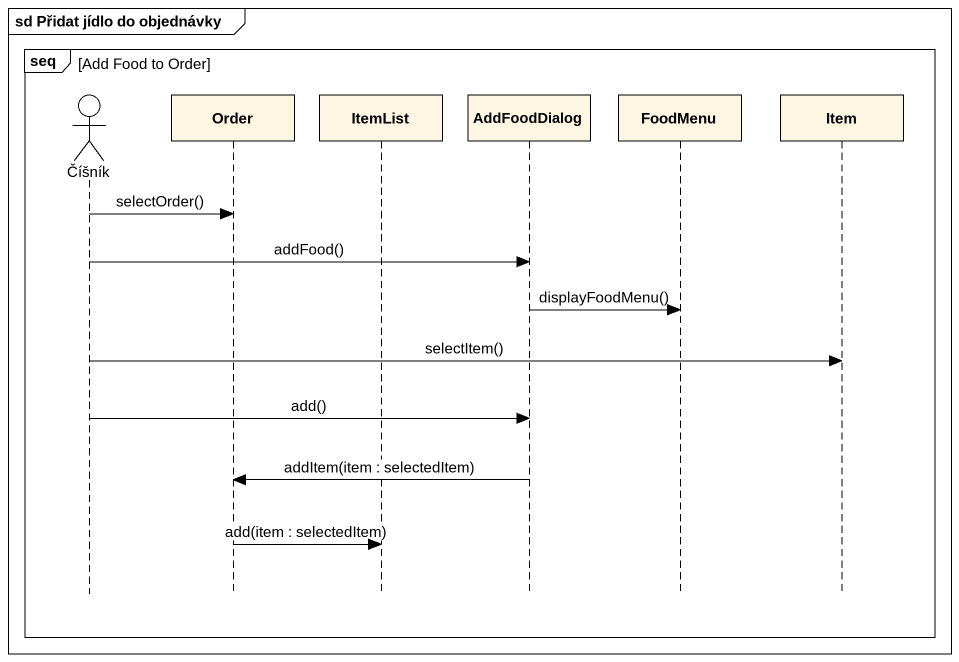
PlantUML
@startuml
mainframe sd Přidat jídlo do objednávky
hide footbox
actor Číšník
participant Order
participant ItemList
participant AddFoodDialog
participant FoodMenu
participant Item

group seq [Add Food to Order]
  Číšník -> Order : selectOrder()
  Číšník -> AddFoodDialog : addFood()
  AddFoodDialog -> FoodMenu : displayFoodMenu()
  Číšník -> Item : selectItem()
  Číšník -> AddFoodDialog : add()
  AddFoodDialog -> Order : addItem(item : selectedItem)
  Order -> ItemList : add(item : selectedItem)
end
@enduml
